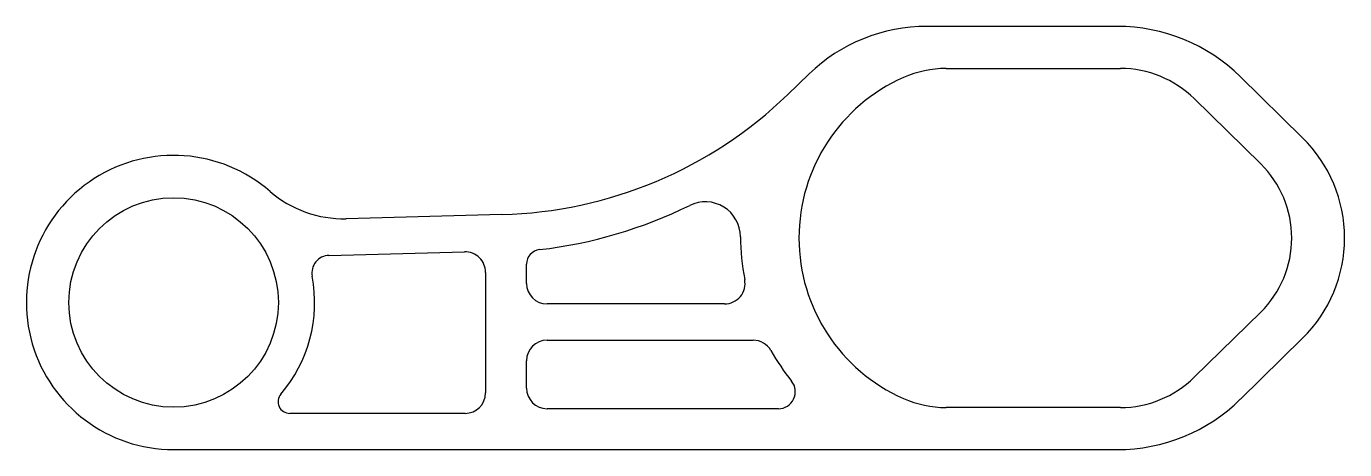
# Model space of a CAD drawing. Extents: x 1105 to 1330, y 2269 to 2341.
import ezdxf

# ---------------------------------------------------------------- set-up
doc = ezdxf.new("R2010")
doc.units = 0
doc.layers.get('0').update_dxf_attribs({"linetype": 'CONTINUOUS'})

msp = doc.modelspace()

# ---------------------------------------------------------------- linework, layer by layer
for p, q in [((1291.57, 2341.42), (1259.06, 2341.42)), ((1262.34, 2334.22), (1262.34, 2334.22)), ((1262.34, 2334.22), (1292.11, 2334.22)), ((1238.92, 2333.28), (1235.25, 2329.73)), ((1323.24, 2322.36), (1312.59, 2332.82)), ((1304.72, 2329.06), (1316.08, 2317.9)), ((1186.45, 2309.24), (1159.82, 2308.54)), ((1156.89, 2302.27), (1180.05, 2302.87)), ((1190.65, 2297.47), (1190.65, 2300.75)), ((1183.65, 2299.37), (1183.65, 2278.77)), ((1224.48, 2293.97), (1194.15, 2293.97)), ((1316.08, 2292.58), (1304.73, 2281.44)), ((1316.08, 2292.58), (1316.08, 2292.58)), ((1194.15, 2287.77), (1229.36, 2287.77)), ((1312.6, 2277.67), (1323.24, 2288.13)), ((1190.65, 2279.57), (1190.65, 2284.27)), ((1180.15, 2275.27), (1150.19, 2275.27)), ((1180.15, 2275.27), (1180.15, 2275.27)), ((1233.67, 2276.07), (1194.15, 2276.07)), ((1292.11, 2276.27), (1262.34, 2276.27)), ((1130.35, 2269.07), (1291.57, 2269.07))]:
    msp.add_line(p, q)
msp.add_circle((1130.35, 2294.22), 17.9)
for centre, radius, start, end in [((1259.06, 2312.42), 29, 90, 134), ((1291.57, 2311.42), 30, 45.5179, 90), ((1262.34, 2316.22), 18, 90, 113.8534), ((1292.11, 2316.22), 18, 45.5263, 90), ((1267.19, 2305.24), 30, 113.8534, 246.1466), ((1184.51, 2382.22), 73, 271.5289, 314.0347), ((1306.42, 2305.24), 24, 314.5, 45.5), ((1130.35, 2294.22), 25.15, 49.0219, 270), ((1303.64, 2305.24), 17.75, 314.5, 45.5), ((1159.31, 2327.54), 19, 228.9675, 271.5404), ((1183.71, 2381.72), 79, 276.6617, 296.1667), ((1221.19, 2305.43), 6, 0.3908, 116.1667), ((1267.19, 2305.74), 40, 180.3908, 190.9662), ((1156.97, 2299.27), 3, 91.5658, 190.7369), ((1180.15, 2299.37), 3.5, 0, 91.6081), ((1193.16, 2300.75), 2.52, 96.6618, 180.0364), ((1130.35, 2294.22), 24.1, 319.5017, 10.7369), ((1194.15, 2297.47), 3.5, 180, 270), ((1224.48, 2297.47), 3.5, 270, 10.9662), ((1194.15, 2284.27), 3.5, 90, 180), ((1229.36, 2284.27), 3.5, 29.5558, 90), ((1267.19, 2305.74), 40, 209.585, 218.6105), ((1194.15, 2279.57), 3.5, 180, 270), ((1233.67, 2278.97), 2.9, 270, 38.7223), ((1292.11, 2294.27), 18, 270, 314.5263), ((1150.19, 2277.27), 2, 139.5016, 270.0001), ((1180.15, 2278.77), 3.5, 270, 0), ((1262.34, 2294.27), 18, 246.1466, 270), ((1291.57, 2299.07), 30, 270, 314.5)]:
    msp.add_arc(centre, radius, start, end)

doc.saveas('drawing.dxf')
